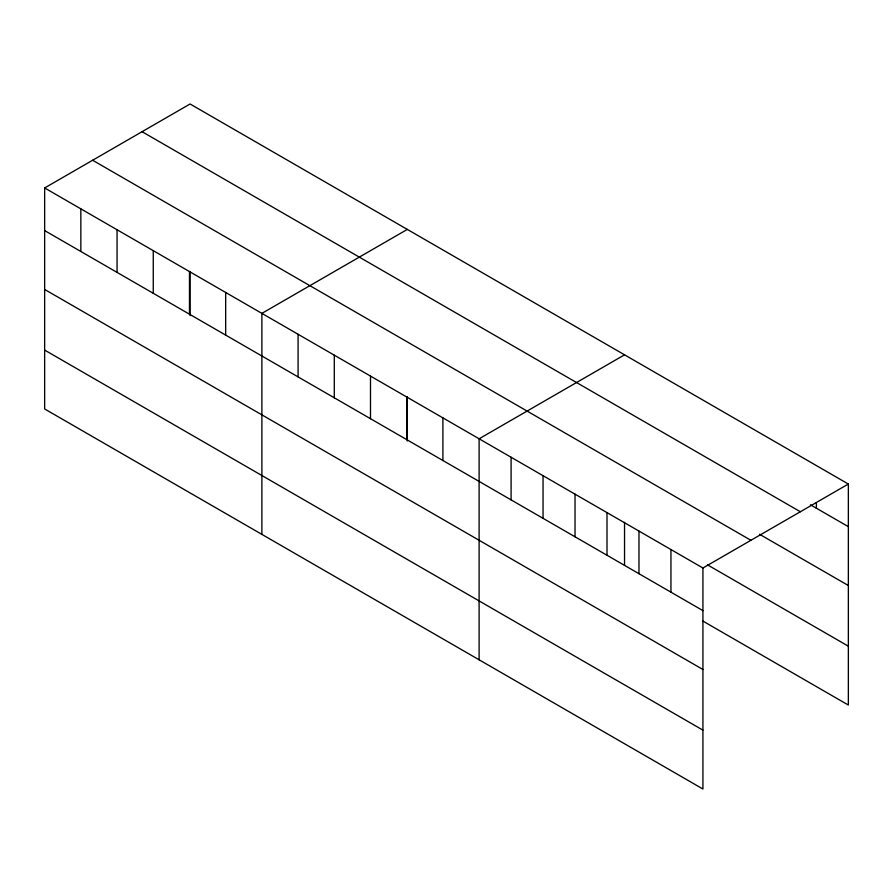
<?xml version="1.0" encoding="UTF-8"?>
<svg xmlns="http://www.w3.org/2000/svg" width="893" height="893" viewBox="0 0 893 893"><rect width="100%" height="100%" fill="white"/><g stroke="black" fill="none" stroke-linecap="round" stroke-linejoin="round"><path stroke-width="1.34" d="M44.65 187.954L702.925 568.004L702.925 789.01L44.65 408.961L44.65 187.954L190.075 103.99L848.35 484.039L848.35 705.046L702.691 620.948M407.308 229.412L261.883 313.376L261.883 534.371M624.542 354.822L479.106 438.787L479.106 659.793M702.925 568.004L848.35 484.039M810.453 504.791L848.35 526.669M142.087 131.706L800.362 511.756M759.53 534.26L848.35 585.529M92.638 160.249L750.913 540.298M707.435 564.822L848.35 646.186M44.65 230.584L702.925 610.633M44.65 289.444L702.925 669.493M44.65 350.089L702.925 730.139M816.381 502.714L816.381 508.206M670.944 549.541L670.944 592.171M638.975 531.089L638.975 573.708M624.542 522.316L624.542 565.124M607.006 512.627L607.006 555.256M575.025 494.164L575.025 536.793M543.056 475.712L543.056 518.331M511.086 457.249L511.086 499.879M442.906 417.891L442.906 460.509M407.308 396.894L407.308 441.042M406.695 396.983L406.695 439.613M370.495 376.076L370.495 418.705M334.295 355.18L334.295 397.798M298.083 334.272L298.083 376.902M225.672 292.469L225.672 335.098M190.075 271.483L190.075 315.631M189.472 271.561L189.472 314.191M153.261 250.665L153.261 293.295M117.061 229.758L117.061 272.387M80.85 208.862L80.85 251.48"/></g></svg>
